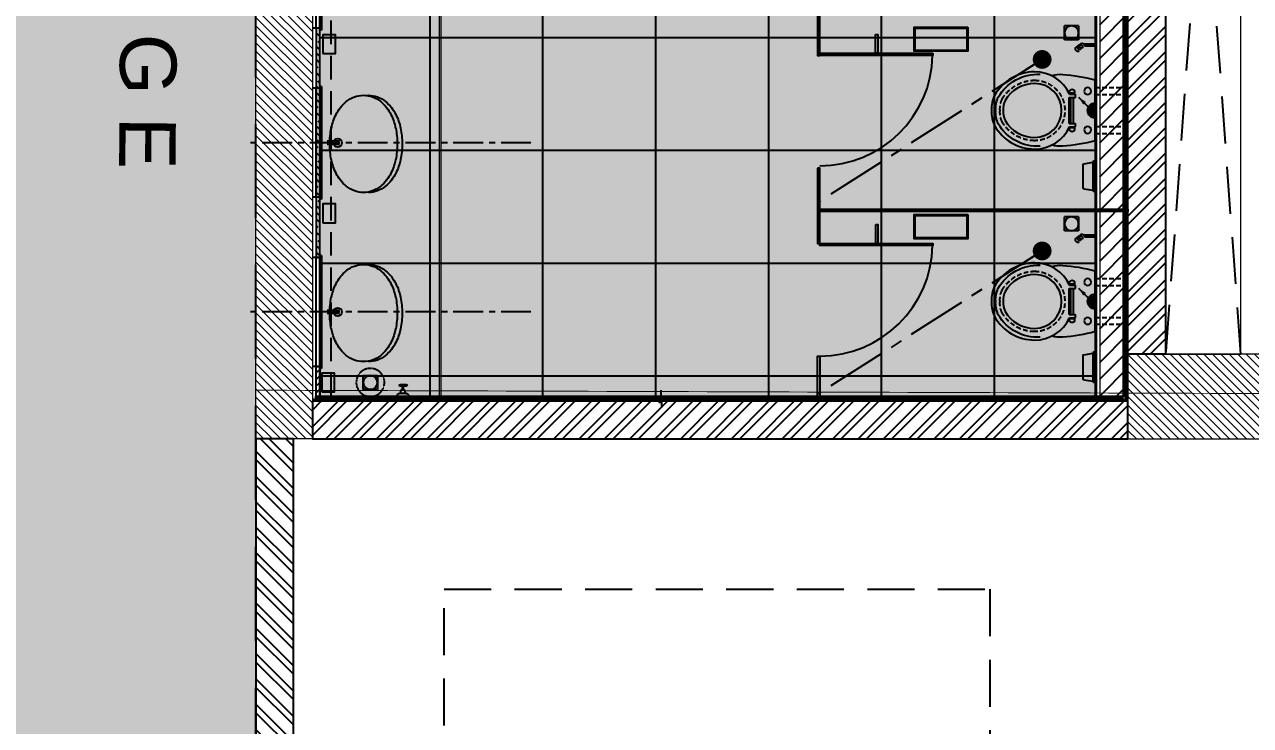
# Model space of a CAD drawing. Header units: millimetres. Extents: x 2335845 to 2509607, y 289014 to 361737.
# Drawn here: x 2403814 to 2410331, y 308802 to 312531 of the extents above; entities that cross this region are included whole.
import ezdxf

# ---------------------------------------------------------------- set-up
doc = ezdxf.new("R2010")
doc.units = ezdxf.units.MM
for name, pattern in [('CENTER', [50.8, 31.75, -6.35, 6.35, -6.35]), ('DASHED', [0.75, 0.5, -0.25]), ('HIDDEN', [0.375, 0.25, -0.125])]:
    doc.linetypes.add(name, pattern=pattern)
for name, color, linetype in [('A-PLAN-CL', 8, 'CENTER'), ('A-PLAN-GRANITE', 5, 'Continuous'), ('A-PLAN-HATCH2', 8, 'Continuous'), ('A-PLAN-HIDDEN', 1, 'HIDDEN'), ('A-PLAN-PLASTER', 67, 'Continuous'), ('A-PLAN-SANITARY FIXTURES', 35, 'Continuous'), ('A-PLAN-SLOPE', 250, 'Continuous'), ('A-PLAN-TILE', 32, 'Continuous'), ('A-PLAN-WALL', 6, 'Continuous'), ('A-PLAN-WALL HATCH', 8, 'Continuous'), ('FLOOR MARK', 7, 'Continuous'), ('PASSAGE LINEOUT', 7, 'Continuous'), ('TOA-FC-MODULAR', 7, 'Continuous')]:
    doc.layers.add(name, color=color, linetype=linetype)
for name, color, linetype, lineweight in [('A-PLAN-COLUMN', 3, 'Continuous', 0), ('A-PLAN-RCC-HATCH', 8, 'Continuous', 13), ('A-PLAN-THIN', 251, 'Continuous', 15), ('TOA-FL-CPT-1', 8, 'Continuous', 5), ('TOA-FL-TILE-4', 8, 'Continuous', 5)]:
    doc.layers.add(name, color=color, linetype=linetype, lineweight=lineweight)
doc.styles.add('ARIAL', font='arial.ttf')
doc.styles.get("Standard").update_dxf_attribs({"font": 'arial.ttf'})
doc.dimstyles.new('DIM40', dxfattribs={"dimtxt": 80, "dimasz": 20, "dimexe": 30, "dimexo": 25, "dimgap": 20, "dimtad": 1, "dimdec": 0, "dimzin": 0, "dimdsep": 46, "dimtxsty": 'Standard', "dimblk1": 'DOT', "dimblk2": 'DOT', "dimsah": 1, "dimcen": 0.09, "dimclrd": 1, "dimclre": 1, "dimclrt": 2, "dimadec": 0, "dimazin": 0, "dimtfac": 1, "dimtdec": 0, "dimtofl": 0, "dimtmove": 0, "dimatfit": 0, "dimldrblk": 'DOT', "dimfxl": 1, "dimtolj": 1, "dimtzin": 0, "dimarcsym": 0})

# ---------------------------------------------------------------- blocks, each defined once
blk = doc.blocks.new('AHU-3')
at = {"layer": 'A-PLAN-WALL HATCH'}
h = blk.add_hatch(dxfattribs=at)
h.set_pattern_fill('ANSI32', color=256, scale=10, angle=-90, style=0)
h.set_pattern_definition([(315, (-36049.69, -291334.46), (67.35192, 67.35192), []), (315, (-36049.69, -291379.36), (67.35192, 67.35192), [])])
h.paths.add_polyline_path([(-2549.7, 1790.5), (-2549.7, -2834.5), (-2349.7, -2834.5), (-2349.7, 1790.5)])
at = {"layer": 'A-PLAN-HIDDEN', "ltscale": 1000}
blk.add_lwpolyline([(1350.3, 990.5), (1350.3, -1609.5), (-1549.7, -1609.5), (-1549.7, 990.5)], close=True, dxfattribs=at)
at = {"layer": 'A-PLAN-WALL'}
blk.add_lwpolyline([(-2549.7, 1790.5), (-2549.7, -2834.5), (-2349.7, -2834.5), (-2349.7, 1790.5), (-2549.7, 1790.5)], dxfattribs=at)
blk = doc.blocks.new('A$C01672F36')
at = {"layer": 'A-PLAN-SANITARY FIXTURES'}
for p, q in [((332.3, 260.9), (398.3, 260.9)), ((332.3, 244.4), (398.3, 244.4))]:
    blk.add_line(p, q, dxfattribs=at)
at = {"layer": 'A-PLAN-SANITARY FIXTURES', "extrusion": (0, 0, -1)}
for centre, major_axis, start_param, end_param in [((225.3, 319.2), (151.5, 151.5), 4.387986, 4.802685), ((251.1, 319.2), (-151.5, 151.5), 5.958782, 6.373481), ((179.5, 374.1), (100.9, 100.9), 4.802685, 5.497787), ((205.4, 374.1), (100.9, 100.9), 4.802685, 5.497787), ((205.4, 374.1), (-100.9, 100.9), 0.785398, 1.4805), ((159.6, 319.2), (151.5, 151.5), 6.192889, 6.607589), ((299, 282.6), (209.7, 209.7), 4.129895, 4.387986), ((324.9, 282.6), (209.7, 209.7), 4.129895, 4.387986), ((85.8, 282.6), (-209.7, 209.7), 1.8952, 2.153291), ((416.4, 258.4), (294.5, 294.5), 3.926991, 4.129895), ((442.3, 258.4), (-294.5, 294.5), 5.497787, 5.700691), ((-31.6, 258.4), (294.5, 294.5), 0.582494, 0.785398), ((416.4, 258.4), (-294.5, 294.5), 5.294883, 5.497787), ((442.3, 258.4), (294.5, 294.5), 3.724087, 3.926991), ((-31.6, 258.4), (294.5, 294.5), 0.785398, 0.988302), ((299, 234.3), (209.7, 209.7), 3.465996, 3.724087), ((324.9, 234.3), (-209.7, 209.7), 5.036792, 5.294883), ((85.8, 234.3), (209.7, 209.7), 0.988302, 1.246393), ((225.3, 197.6), (151.5, 151.5), 3.051297, 3.465996), ((251.1, 197.6), (151.5, 151.5), 3.051297, 3.465996), ((159.6, 197.6), (-151.5, 151.5), 2.817189, 3.231889), ((179.5, 142.7), (100.9, 100.9), 2.356194, 3.051297), ((205.4, 142.7), (100.9, 100.9), 2.356194, 3.051297), ((179.5, 142.7), (-100.9, 100.9), 3.836216, 3.926991), ((205.4, 142.7), (-100.9, 100.9), 3.231889, 3.926991)]:
    blk.add_ellipse(centre, major_axis=major_axis, ratio=1, start_param=start_param, end_param=end_param, dxfattribs=at)
at = {"layer": 'A-PLAN-SANITARY FIXTURES'}
blk.add_ellipse((342.6, 252.7), major_axis=(-16, 16), ratio=1, dxfattribs=at)
blk = doc.blocks.new('MIR')
at = {"layer": 'A-PLAN-SANITARY FIXTURES'}
for p, q in [((-8, 590), (-48, 590)), ((-28, 10), (-28, 590)), ((-8, 10), (-48, 10))]:
    blk.add_line(p, q, dxfattribs=at)
at = {"layer": 'A-PLAN-SANITARY FIXTURES', "color": 86, "ltscale": 3}
for p, q in [((0, 600), (-8, 600)), ((-8, 600), (-8, 0)), ((0, 600), (0, 0)), ((0, 0), (-8, 0))]:
    blk.add_line(p, q, dxfattribs=at)
blk = doc.blocks.new('FT')
at = {"layer": 'A-PLAN-SANITARY FIXTURES'}
for p, q in [((37.5, 37.5), (-37.5, 37.5)), ((-37.5, 37.5), (-37.5, -37.5)), ((37.5, -37.5), (37.5, 37.5)), ((-37.5, -37.5), (37.5, -37.5))]:
    blk.add_line(p, q, dxfattribs=at)
at = {"layer": 'A-PLAN-SANITARY FIXTURES', "color": 1, "linetype": 'HIDDEN'}
blk.add_circle((0, 0), 75, dxfattribs=at)
at = {"layer": 'A-PLAN-SANITARY FIXTURES'}
blk.add_circle((0, 0), 37.5, dxfattribs=at)
blk = doc.blocks.new('A$C086B7908')
at = {"layer": 'A-PLAN-SANITARY FIXTURES'}
for p, q in [((0, 30), (4.8, 30)), ((0, -30), (0, 30)), ((16.8, 18), (16.8, -18)), ((16.8, 12), (26.4, 12)), ((38.1, 2.4), (55.7, 2.4)), ((38.4, 0), (38.4, 0)), ((55.7, 18.5), (55.7, -14.9)), ((62.9, 18.5), (62.9, -14.9)), ((4.8, -30), (0, -30)), ((26.4, -12), (16.8, -12)), ((38.1, -2.4), (55.7, -2.4))]:
    blk.add_line(p, q, dxfattribs=at)
for centre, radius, start, end in [((4.8, 18), 12, 0, 90), ((26.4, 0), 12, 0, 90), ((26.4, 0), 12, 270, 0), ((59.3, 18.5), 3.6, 0, 180), ((4.8, -18), 12, 270, 0), ((59.3, -14.9), 3.6, 180, 0)]:
    blk.add_arc(centre, radius, start, end, dxfattribs=at)
blk = doc.blocks.new('WC')
at = {"layer": 'A-PLAN-SANITARY FIXTURES', "color": 35}
for p, q in [((-64, 411.3), (-64, 288.3)), ((-59, 416.3), (-10, 424.7)), ((-10, 424.7), (-10, 274.8)), ((0, 433.3), (0, 266.3)), ((-59, 283.3), (-10, 274.8)), ((-162.6, -375), (-162.6, -450)), ((-87.6, -375), (-162.6, -375)), ((-87.6, -450), (-87.6, -375)), ((-56.5, -355), (-56.4, -344.5)), ((-56.5, -355), (0, -355)), ((-56.4, -344.5), (0, -344.5)), ((-87.6, -450), (-162.6, -450))]:
    blk.add_line(p, q, dxfattribs=at)
at = {"layer": 'A-PLAN-SANITARY FIXTURES'}
for p, q in [((0, 160.7), (0, -160.7)), ((-137.8, 68.9), (-103.3, 68.9)), ((-137.8, 68.9), (-137.8, -68.9)), ((-135.4, 87.3), (-103.3, 87.3)), ((-110.5, 92.1), (-134.3, 92.1)), ((-129.5, 68.9), (-129.5, -68.9)), ((-114.4, 68.9), (-114.4, -68.9)), ((-103.3, 87.3), (-103.3, 68.9)), ((-87.6, -70.4), (-20, -2.9)), ((-137.8, -68.9), (-103.3, -68.9)), ((-135.4, -87.3), (-103.3, -87.3)), ((-110.5, -92.1), (-134.3, -92.1)), ((-103.3, -68.9), (-103.3, -87.3))]:
    blk.add_line(p, q, dxfattribs=at)
at = {"layer": 'A-PLAN-SANITARY FIXTURES', "linetype": 'HIDDEN', "ltscale": 100}
for p, q in [((0, 121.7), (160.7, 121.7)), ((0, 85), (160.7, 85)), ((160.7, 121.7), (160.7, 85)), ((0, -85), (160.7, -85)), ((0, -121.7), (160.7, -121.7)), ((160.7, -85), (160.7, -121.7))]:
    blk.add_line(p, q, dxfattribs=at)
at = {"layer": 'A-PLAN-SANITARY FIXTURES'}
for points in [[(-550, 0, -0.12736), (-533.6, 81.5, -0.267926), (-321.6, 205.5, -0.291082), (-135.4, 87.3, -0.267926)], [(-292.7, 190, 0.282395), (-514.3, 71.3, 0.128205), (-528.2, 0, 0.128205), (-514.3, -71.3, 0.282395), (-292.7, -192.4)], [(0, 160.7, 0.051675), (-171.6, 190, 0.105989), (-229.1, 183.6, 0.06337)], [(-135.4, -87.3, -0.291082), (-321.6, -205.5, -0.267926), (-533.6, -81.5, -0.12736), (-550, 0, -0.12736)], [(0, -160.7, -0.051675), (-171.6, -190, -0.105989), (-229.1, -183.6, -0.06337)]]:
    blk.add_lwpolyline(points, format="xyb", dxfattribs=at)
at = {"layer": 'A-PLAN-SANITARY FIXTURES', "linetype": 'HIDDEN', "ltscale": 100}
blk.add_lwpolyline([(-505.2, 0, -0.129476), (-493.9, 60.6, -0.265771), (-321.5, 160.7, -1), (-321.5, -160.7, -0.265771), (-493.9, -60.6, -0.129476)], format="xyb", close=True, dxfattribs=at)
at = {"layer": 'A-PLAN-SANITARY FIXTURES'}
blk.add_lwpolyline([(-487.9, 0, -0.130858), (-478.6, 52.6, -0.264614), (-321.4, 143.5, -0.999609), (-321.4, -143.5, -0.264614), (-478.6, -52.6, -0.130858)], format="xyb", close=True, dxfattribs=at)
at = {"layer": 'A-PLAN-SANITARY FIXTURES', "const_width": 40}
blk.add_lwpolyline([(0, 20, 1), (0, -20, 1)], format="xyb", dxfattribs=at)
at = {"layer": 'A-PLAN-SANITARY FIXTURES'}
for centre in [(-39.3, 103.3), (-39.3, -103.3)]:
    blk.add_circle(centre, 18.4, dxfattribs=at)
at = {"layer": 'A-PLAN-SANITARY FIXTURES', "color": 35}
blk.add_circle((-125.1, -412.5), 37.5, dxfattribs=at)
for centre, radius, start, end in [((-59, 411.3), 5, 90, 180), ((0, 423.3), 10, 90.01201, 171.46923), ((-59, 288.3), 5, 180, 270), ((0, 276.3), 10, 188.53077, 269.98799), ((-90.9, -327.2), 13.4, 59.03852, 15.49678), ((-80.1, -336.9), 13.4, 80.60332, 25.70351), ((-69.4, -344.4), 13.4, 84.22203, 337.48366)]:
    blk.add_arc(centre, radius, start, end, dxfattribs=at)
at = {"layer": 'A-PLAN-SANITARY FIXTURES'}
for centre, radius, start, end in [((-122.4, 99), 13.8, 329.83099, 210.16901), ((0, 0), 40, 90.03581, 269.96419), ((-122.4, -99), 13.8, 149.83099, 30.16901)]:
    blk.add_arc(centre, radius, start, end, dxfattribs=at)
blk.add_solid([(-62.5, -31.2), (-48.4, -45.3), (-87.6, -70.4)], dxfattribs=at)
blk = doc.blocks.new('PH')
at = {"layer": 'A-PLAN-SANITARY FIXTURES'}
for points in [[(142.5, 135.5), (142.5, 7.5), (-142.5, 7.5), (-142.5, 135.5)], [(137.5, 130.5), (137.5, 12.5), (-137.5, 12.5), (-137.5, 130.5)]]:
    blk.add_lwpolyline(points, close=True, dxfattribs=at)
blk = doc.blocks.new('3')
at = {"layer": 'A-PLAN-SANITARY FIXTURES'}
blk.add_lwpolyline([(6494549.2, -2162401.7), (6494537.2, -2162401.7), (6494537.2, -2161801.7), (6494549.2, -2161801.7)], close=True, dxfattribs=at)
blk.add_arc((6494550.6, -2161800.4), 601.4, 180.11961, 268.72294, dxfattribs=at)
blk = doc.blocks.new('_DOT')
at = {"color": 0, "linetype": 'ByBlock'}
blk.add_line((-0.5, 0), (-1, 0), dxfattribs=at)
at = {"color": 0, "linetype": 'ByBlock', "const_width": 0.5}
blk.add_lwpolyline([(-0.25, 0, 1), (0.25, 0, 1)], format="xyb", close=True, dxfattribs=at)
blk = doc.blocks.new('Rest room-2.0')
at = {"layer": 'A-PLAN-GRANITE'}
h = blk.add_hatch(dxfattribs=at)
h.set_pattern_fill('ANSI33', color=256, scale=200, angle=270, style=0)
h.set_pattern_definition([(315, (10968.856, -37610.6), (35.35534, 35.35534), []), (315, (10968.856, -37645.96), (35.35534, 35.35534), [25, -12.5])])
h.paths.add_polyline_path([(-1966.3, -4920.3), (-1946.3, -4920.3), (-1946.3, -3700.3), (-1966.3, -3700.3)])
h = blk.add_hatch(dxfattribs=at)
h.set_pattern_fill('ANSI33', color=256, scale=200, angle=270, style=0)
h.set_pattern_definition([(225, (-14881.493, -37498.6), (-35.35534, 35.35534), []), (225, (-14881.493, -37533.96), (-35.35534, 35.35534), [25, -12.5])])
h.paths.add_polyline_path([(-1946.3, -5660.3), (-1966.3, -5660.3), (-1966.3, -5500.3), (-1946.3, -5500.3)])
at = {"layer": 'A-PLAN-HATCH2'}
h = blk.add_hatch(dxfattribs=at)
h.set_pattern_fill('ANSI31', color=256, scale=20, angle=-90, style=0)
h.set_pattern_definition([(225, (302018.68, 198814.69), (-44.901281, 44.901281), [])])
h.paths.add_polyline_path([(2348.7, -5685.3), (2348.7, 1364.7), (2198.7, 1364.7), (2198.7, -5685.3)])
at = {"layer": 'A-PLAN-RCC-HATCH'}
h = blk.add_hatch(dxfattribs=at)
h.set_pattern_fill('ANSI31', color=256, scale=10, angle=90, style=0)
h.set_pattern_definition([(135, (-236086.32, -347397.406), (-22.4506403, -22.4506403), [])])
h.paths.add_polyline_path([(-1986.3, -5885.3), (-1986.3, -5885.3), (-1986.3, -5885.3), (-2286.3, -5885.3), (-2286.3, 4064.7), (-1986.3, 4064.7)])
h = blk.add_hatch(dxfattribs=at)
h.set_pattern_fill('ANSI31', color=256, scale=10, angle=90, style=0)
h.set_pattern_definition([(135, (-235321.95, -223098.268), (-22.4506403, -22.4506403), [])])
h.paths.add_polyline_path([(2348.7, -5885.3), (3948.7, -5885.3), (3948.7, -5435.3), (2348.7, -5435.3)])
at = {"layer": 'A-PLAN-WALL HATCH'}
h = blk.add_hatch(dxfattribs=at)
h.set_pattern_fill('ANSI32', color=256, scale=10, angle=-90, style=0)
h.set_pattern_definition([(225, (302018.68, 198814.69), (-67.35192, 67.35192), []), (225, (302018.68, 198769.79), (-67.35192, 67.35192), [])])
h.paths.add_polyline_path([(2348.7, -5435.3), (2348.7, 64.7), (2548.7, 64.7), (2548.7, -5435.3)])
h = blk.add_hatch(dxfattribs=at)
h.set_pattern_fill('ANSI32', color=256, scale=10, angle=-90, style=0)
h.set_pattern_definition([(225, (242083.68, -355907.41), (-67.35192, 67.35192), []), (225, (242083.68, -355952.31), (-67.35192, 67.35192), [])])
h.paths.add_polyline_path([(2348.7, -5685.3), (-1986.3, -5685.3), (-1986.3, -5885.3), (2348.7, -5885.3)])
blk.add_lwpolyline([(-134.6, -5625.7), (-134.6, -5671.9), (-118.2, -5671.9), (-143.2, -5690), (-130.1, -5690), (-130.1, -5718.7)])
at = {"layer": 'A-PLAN-CL', "linetype": 'CENTER', "ltscale": 5}
for p, q in [((-824.6, -4310.3), (-2315.8, -4310.3)), ((-824.6, -5210.3), (-2315.8, -5210.3))]:
    blk.add_line(p, q, dxfattribs=at)
at = {"layer": 'A-PLAN-COLUMN'}
blk.add_lwpolyline([(-1986.3, -5885.3), (-1986.3, -5885.3), (-1986.3, -5885.3), (-2286.3, -5885.3), (-2286.3, 4064.7), (-1986.3, 4064.7), (-1986.3, -5885.3)], dxfattribs=at)
blk.add_lwpolyline([(2348.7, -5885.3), (3948.7, -5885.3), (3948.7, -5435.3), (2348.7, -5435.3)], close=True, dxfattribs=at)
at = {"layer": 'A-PLAN-GRANITE', "lineweight": -3, "ltscale": 3}
for points in [[(-1966.3, -4920.3), (-1946.3, -4920.3), (-1946.3, -3700.3), (-1966.3, -3700.3)], [(-1946.3, -5660.3), (-1966.3, -5660.3), (-1966.3, -5500.3), (-1946.3, -5500.3)]]:
    blk.add_lwpolyline(points, close=True, dxfattribs=at)
at = {"layer": 'A-PLAN-HIDDEN', "ltscale": 1000}
for p, q in [((2948.7, -5435.3), (2548.7, 64.7)), ((2948.7, 64.7), (2548.7, -5435.3))]:
    blk.add_line(p, q, dxfattribs=at)
at = {"layer": 'A-PLAN-HIDDEN', "ltscale": 500}
blk.add_lwpolyline([(-1886.3, -5660.3), (-1886.3, -1135.3)], dxfattribs=at)
at = {"layer": 'A-PLAN-PLASTER'}
for p, q in [((2338.7, -5675.3), (2338.7, 378.7)), ((-134.6, -5675.3), (-1986.3, -5675.3))]:
    blk.add_line(p, q, dxfattribs=at)
at = {"layer": 'A-PLAN-PLASTER', "elevation": 0}
for points in [[(-956.3, 2284.7), (38.7, 2284.7), (38.7, 1354.7), (2338.7, 1354.7), (2338.7, -5675.3), (-134.6, -5675.3)], [(2188.7, -5675.3), (2338.7, -5675.3)]]:
    blk.add_lwpolyline(points, dxfattribs=at)
at = {"layer": 'A-PLAN-SANITARY FIXTURES', "elevation": 0}
for points in [[(698.8, -3445.2), (698.8, -3845.2), (710.8, -3845.2), (710.8, -3445.2), (698.8, -3445.2)], [(698.7, -4445.2), (698.7, -4845.2), (710.7, -4845.2), (710.7, -4445.2), (698.7, -4445.2)]]:
    blk.add_lwpolyline(points, dxfattribs=at)
at = {"layer": 'A-PLAN-SANITARY FIXTURES', "color": 35}
for points in [[(-1931.3, -3835.3), (-1864.3, -3835.3), (-1864.3, -3735.3), (-1931.3, -3735.3)], [(-1931.3, -4735.3), (-1864.3, -4735.3), (-1864.3, -4635.3), (-1931.3, -4635.3)], [(-1936.3, -5635.3), (-1869.3, -5635.3), (-1869.3, -5535.3), (-1936.3, -5535.3)]]:
    blk.add_lwpolyline(points, close=True, dxfattribs=at)
at = {"layer": 'A-PLAN-SANITARY FIXTURES', "elevation": 0}
for points in [[(1007.3, -3733.2), (1019.3, -3733.2), (1019.3, -3833.2), (1007.3, -3833.2)], [(1007.5, -4745.2), (1019.5, -4745.2), (1019.5, -4845.2), (1007.5, -4845.2)], [(710.7, -5445.1), (710.7, -5685.3), (698.7, -5685.3), (698.7, -5445.1)]]:
    blk.add_lwpolyline(points, close=True, dxfattribs=at)
at = {"layer": 'A-PLAN-SANITARY FIXTURES', "color": 35, "elevation": 0}
blk.add_lwpolyline([(710.7, -4675.3), (710.7, -4663.3), (2348.7, -4663.3), (2348.7, -4675.3)], close=True, dxfattribs=at)
at = {"layer": 'A-PLAN-THIN'}
for p, q in [((2198.7, 1364.7), (2198.7, -5685.3)), ((-1311.3, -5660.3), (-1311.3, -1160.3)), ((-1301.3, -5660.3), (-1301.3, -1160.3))]:
    blk.add_line(p, q, dxfattribs=at)
at = {"layer": 'A-PLAN-THIN', "elevation": 0}
blk.add_lwpolyline([(2348.7, -5685.3), (2348.7, 1364.7), (2198.7, 1364.7), (2198.7, -5685.3)], close=True, dxfattribs=at)
at = {"layer": 'A-PLAN-THIN'}
blk.add_lwpolyline([(2548.7, -5435.3), (2948.7, -5435.3), (2948.7, 64.7), (2648.7, 64.7)], dxfattribs=at)
at = {"layer": 'A-PLAN-TILE', "elevation": 0}
for points in [[(2181.7, 1364.7), (2173.7, 1364.7), (2173.7, -5668.3), (2181.7, -5668.3), (2181.7, 1364.7)], [(2331.7, 1339.7), (2323.7, 1339.7), (2323.7, -5660.3), (2331.7, -5660.3), (2331.7, 1339.7)], [(2331.7, 362.7), (2323.7, 362.7), (2323.7, -5660.3), (2331.7, -5660.3), (2331.7, 362.7)], [(-134.6, -5660.3), (2168.2, -5660.3), (2168.2, -5668.3), (-134.6, -5668.3), (-134.6, -5660.3)], [(2168.2, -5668.1), (2168.2, -5660.3)]]:
    blk.add_lwpolyline(points, dxfattribs=at)
at = {"layer": 'A-PLAN-TILE'}
blk.add_lwpolyline([(-1969.3, -5668.3), (-134.6, -5668.3), (-134.6, -5660.3), (-1969.3, -5660.3), (-1969.3, -5668.3)], dxfattribs=at)
at = {"layer": 'A-PLAN-TILE', "color": 8, "elevation": 0}
for points in [[(2165.7, -5660.3, 0.079624), (2168.2, -5659.9), (2168.2, -5668.8), (2133.7, -5668.8), (2133.7, -5670.3), (2169.7, -5670.3), (2169.7, -5659.2, 0.267949), (2173.7, -5652.3), (2172.7, -5652.3, -0.414214), (2165.7, -5659.3)], [(2165.7, -5660.3, 0.079624), (2168.2, -5659.9), (2168.2, -5668.8), (2133.7, -5668.8), (2133.7, -5670.3), (2169.7, -5670.3), (2169.7, -5659.2, 0.267949), (2173.7, -5652.3), (2172.7, -5652.3, -0.414214), (2165.7, -5659.3)], [(2315.7, -5660.3, 0.079624), (2318.2, -5659.9), (2318.2, -5668.8), (2283.7, -5668.8), (2283.7, -5670.3), (2319.7, -5670.3), (2319.7, -5659.2, 0.267949), (2323.7, -5652.3), (2322.7, -5652.3, -0.414214), (2315.7, -5659.3)], [(2315.7, -5660.3, 0.079624), (2318.2, -5659.9), (2318.2, -5668.8), (2283.7, -5668.8), (2283.7, -5670.3), (2319.7, -5670.3), (2319.7, -5659.2, 0.267949), (2323.7, -5652.3), (2322.7, -5652.3, -0.414214), (2315.7, -5659.3)]]:
    blk.add_lwpolyline(points, format="xyb", close=True, dxfattribs=at)
at = {"layer": 'A-PLAN-TILE', "elevation": 0}
for points in [[(2169.7, -5668.3), (2169.7, -5660.3), (2318.2, -5660.3), (2318.2, -5668.3)], [(2318.2, -5668.3), (2318.2, -5660.3), (2169.7, -5660.3), (2169.7, -5668.3)]]:
    blk.add_lwpolyline(points, close=True, dxfattribs=at)
at = {"layer": 'A-PLAN-WALL', "elevation": 0}
blk.add_lwpolyline([(2348.7, -5435.3), (2348.7, 64.7), (2548.7, 64.7), (2548.7, -5435.3), (2348.7, -5435.3)], dxfattribs=at)
at = {"layer": 'A-PLAN-WALL'}
blk.add_lwpolyline([(2348.7, -5685.3), (-1986.3, -5685.3), (-1986.3, -5885.3), (2348.7, -5885.3), (2348.7, -5685.3)], dxfattribs=at)
at = {"layer": 'A-PLAN-SANITARY FIXTURES', "color": 35}
for p in [(-1938.3, -3710.3), (-1938.3, -4610.3), (-1938.3, -5510.3)]:
    blk.add_blockref('MIR', p, dxfattribs=at)
at = {"layer": 'A-PLAN-SANITARY FIXTURES', "color": 35, "extrusion": (0, 0, -1), "xscale": -1, "zscale": -1}
for p in [(-1355, -3830.9), (-1354.8, -4827.9)]:
    blk.add_blockref('PH', p, dxfattribs=at)
at = {"layer": 'A-PLAN-SANITARY FIXTURES', "color": 35, "xscale": -1, "rotation": 180}
for p in [(2173.8, -4138.3, 0), (2173.7, -5154.3, 0)]:
    blk.add_blockref('WC', p, dxfattribs=at)
at = {"layer": 'A-PLAN-SANITARY FIXTURES', "extrusion": (0, 0, -1), "xscale": -1, "zscale": -1, "rotation": 269.9882290226564}
for p in [(2159756.9, -6498826.4), (2159756.9, -6499838.4)]:
    blk.add_blockref('3', p, dxfattribs=at)
at = {"layer": 'A-PLAN-SANITARY FIXTURES', "color": 35, "rotation": 180.0000731577293}
for p in [(-1509.5, -4057.6), (-1509.5, -4957.6)]:
    blk.add_blockref('A$C01672F36', p, dxfattribs=at)
at = {"layer": 'A-PLAN-SANITARY FIXTURES', "color": 35, "extrusion": (0, 0, -1), "zscale": -1, "rotation": 90}
for name, p in [('FT', (1678.4, -5585.3)), ('A$C086B7908', (1505.4, -5660.3))]:
    blk.add_blockref(name, p, dxfattribs=at)
at = {"layer": 'A-PLAN-SLOPE', "linetype": 'CENTER', "ltscale": 10}
for points in [[(1892.4, -3866.8), (701.7, -4627)], [(1892.3, -4885.7), (701.7, -5646.1)]]:
    blk.add_leader(points, dimstyle='DIM40', override={"dimasz": 100, "dimclrd": 256}, dxfattribs=at)
blk = doc.blocks.new('CHOREE')
for name, p in [('Rest room-2.0', (8768.6, -2039.9)), ('AHU-3', (9031.9, -9715.7))]:
    blk.add_blockref(name, p)
blk = doc.blocks.new('BIG CHOORE')
blk.add_blockref('CHOREE', (-2408, -1909))

msp = doc.modelspace()

# ---------------------------------------------------------------- hatches: boundary and pattern name
at = {"layer": 'TOA-FC-MODULAR'}
h = msp.add_hatch(dxfattribs=at)
h.set_pattern_fill('BRASS', color=253, scale=65, angle=45)
h.set_pattern_definition([(45, (2408113.76, 309771.23), (-291.8583, 291.8583), []), (45, (2407967.83, 309917.15), (-291.8583, 291.8583), [206.375, -103.1875])])
edge = h.paths.add_edge_path()
edge.add_line((2411179.683, 321856.624), (2411179.683, 320761.624))
edge.add_line((2411179.683, 320761.624), (2412294.683, 320761.625))
edge.add_arc((2412294.683, 320751.625), 10, -0.0000407, 90.0000407, ccw=False)
edge.add_line((2412304.683, 320751.625), (2412304.683, 317716.624))
edge.add_line((2412304.683, 317716.624), (2412944.683, 317716.624))
edge.add_arc((2412944.683, 317706.624), 10, -0.2612104, 90, ccw=False)
edge.add_line((2412954.683, 317706.578), (2412946.683, 317449.645))
edge.add_line((2412946.683, 317449.645), (2412791.698, 317451.218))
edge.add_line((2412791.698, 317451.218), (2412791.692, 317566.176))
edge.add_line((2412791.692, 317566.176), (2411454.681, 317566.624))
edge.add_line((2411454.681, 317566.624), (2411454.681, 315714.243))
edge.add_line((2411454.681, 315714.243), (2412791.692, 315714.073))
edge.add_line((2412791.692, 315714.073), (2412791.692, 316848.625))
edge.add_line((2412791.692, 316848.625), (2412954.686, 316848.625))
edge.add_line((2412954.686, 316848.625), (2412954.686, 315550.176))
edge.add_line((2412954.686, 315550.176), (2411454.681, 315550.176))
edge.add_line((2411454.681, 315550.176), (2411446.681, 310551.624))
edge.add_line((2411446.681, 310551.624), (2414356.33, 310554.526))
edge.add_line((2414356.33, 310554.526), (2415181.896, 315907.35))
edge.add_line((2415181.896, 315907.35), (2414598.773, 315997.171))
edge.add_arc((2414600.296, 316007.055), 10, 170.8500989, 261.2432085, ccw=False)
edge.add_line((2414590.423, 316008.645), (2414610.214, 316137.13))
edge.add_arc((2414619.854, 316135.645), 9.753, 79.7927599, 171.2432085, ccw=False)
edge.add_line((2414621.582, 316145.244), (2415288.752, 316042.729))
edge.add_line((2415288.752, 316042.729), (2416181.221, 321836.624))
edge.add_line((2416181.221, 321836.624), (2413604.683, 321836.624))
edge.add_line((2413604.683, 321836.624), (2413604.683, 320721.624))
edge.add_arc((2413594.683, 320721.624), 10, 270, 360, ccw=False)
edge.add_line((2413594.683, 320711.624), (2413464.683, 320711.624))
edge.add_arc((2413464.683, 320721.624), 10, 179.9971874, 270, ccw=False)
edge.add_line((2413454.683, 320721.624), (2413454.683, 321851.624))
edge.add_line((2413454.683, 321851.624), (2411179.683, 321856.624))
edge = h.paths.add_edge_path()
edge.add_line((2405369.683, 318461.624), (2407354.683, 318461.624))
edge.add_line((2407354.683, 318461.624), (2407354.683, 317561.124))
edge.add_arc((2407364.436, 317561.124), 9.753, 180, 271.4504486)
edge.add_line((2407364.683, 317551.374), (2408004.718, 317551.157))
edge.add_line((2408004.718, 317551.157), (2408004.718, 317449.645))
edge.add_line((2408004.718, 317449.645), (2408167.668, 317449.645))
edge.add_line((2408167.668, 317449.645), (2408167.668, 317551.312))
edge.add_line((2408167.668, 317551.312), (2409504.685, 317551.624))
edge.add_line((2409504.685, 317551.624), (2409504.685, 315714.073))
edge.add_line((2409504.685, 315714.073), (2408167.668, 315714.073))
edge.add_line((2408167.668, 315714.073), (2408167.668, 316848.625))
edge.add_line((2408167.668, 316848.625), (2408004.68, 316848.625))
edge.add_line((2408004.68, 316848.625), (2408004.68, 315550.176))
edge.add_line((2408004.68, 315550.176), (2409504.685, 315550.176))
edge.add_line((2409504.685, 315550.176), (2409504.685, 310551.624))
edge.add_line((2409504.685, 310551.624), (2405384.683, 310551.624))
edge.add_line((2405384.683, 310551.624), (2405384.683, 315051.624))
edge.add_line((2405384.683, 315051.624), (2406059.683, 315051.624))
edge.add_arc((2406059.683, 315061.624), 10, 270, 360)
edge.add_line((2406069.683, 315061.624), (2406069.683, 315191.624))
edge.add_arc((2406059.683, 315191.624), 10, 360, 450)
edge.add_line((2406059.683, 315201.624), (2405369.683, 315201.624))
edge.add_line((2405369.683, 315201.624), (2405369.683, 316746.331))
edge.add_line((2405369.683, 316746.331), (2406059.683, 316746.331))
edge.add_arc((2406059.683, 316756.331), 10, 270, 360)
edge.add_line((2406069.683, 316756.331), (2406069.683, 316886.331))
edge.add_arc((2406059.93, 316886.331), 9.753, 0, 91.4504489)
edge.add_line((2406059.683, 316896.081), (2405369.683, 316896.081))
edge.add_line((2405369.683, 316896.081), (2405369.683, 318461.624))
edge = h.paths.add_edge_path()
edge.add_line((2367514.683, 312121.624), (2367514.683, 313056.624))
edge.add_line((2367514.683, 313056.624), (2368810.183, 313056.624))
edge.add_arc((2368810.183, 313066.377), 9.753, 270, 361.4504486)
edge.add_line((2368819.933, 313066.624), (2368819.683, 315306.626))
edge.add_line((2368819.683, 315306.626), (2375819.683, 315306.626))
edge.add_line((2375819.683, 315306.626), (2375819.683, 311121.624))
edge.add_line((2375819.683, 311121.624), (2372219.683, 311121.624))
edge.add_line((2372219.683, 311121.624), (2372219.433, 311796.624))
edge.add_arc((2372209.426, 311796.621), 10.007, 0.0212207, 88.5283304)
edge.add_line((2372209.683, 311806.624), (2372079.683, 311806.624))
edge.add_arc((2372079.683, 311796.624), 10, 90, 180)
edge.add_line((2372069.683, 311796.624), (2372069.683, 311106.624))
edge.add_line((2372069.683, 311106.624), (2369624.949, 311106.624))
edge.add_line((2369624.949, 311106.624), (2369624.977, 312136.624))
edge.add_arc((2369614.977, 312136.624), 10, 359.9984427, 450.0015574)
edge.add_line((2369614.977, 312146.624), (2369484.977, 312146.624))
edge.add_arc((2369484.977, 312136.624), 10, 90, 180.0000003)
edge.add_line((2369474.977, 312136.624), (2369474.977, 311106.624))
edge.add_line((2369474.977, 311106.624), (2367514.683, 311106.624))
edge.add_line((2367514.683, 311106.624), (2367514.683, 312121.624))
edge = h.paths.add_edge_path()
edge.add_line((2365944.683, 318121.627), (2365944.683, 318296.624))
edge.add_line((2365944.683, 318296.624), (2367694.683, 318296.624))
edge.add_arc((2367694.683, 318306.624), 10, 270, 360)
edge.add_line((2367704.683, 318306.624), (2367704.683, 318436.624))
edge.add_arc((2367694.683, 318436.624), 10, 360, 450.0000003)
edge.add_line((2367694.683, 318446.624), (2367059.683, 318446.624))
edge.add_line((2367059.683, 318446.624), (2367059.683, 321281.624))
edge.add_line((2367059.683, 321281.624), (2371919.683, 321281.624))
edge.add_line((2371919.683, 321281.624), (2371919.933, 320606.624))
edge.add_arc((2371929.94, 320606.628), 10.007, 180.0212207, 268.5283304)
edge.add_line((2371929.683, 320596.624), (2372059.683, 320596.624))
edge.add_arc((2372059.683, 320606.624), 10, 270, 360.0000003)
edge.add_line((2372069.683, 320606.624), (2372069.683, 321196.624))
edge.add_line((2372069.683, 321196.624), (2375819.683, 321196.624))
edge.add_line((2375819.683, 321196.624), (2375819.683, 317256.622))
edge.add_line((2375819.683, 317256.622), (2369795.683, 317256.622))
edge.add_line((2369795.683, 317256.622), (2369795.683, 318746.624))
edge.add_arc((2369785.683, 318746.624), 10, 0, 90)
edge.add_line((2369785.683, 318756.624), (2369554.683, 318756.624))
edge.add_arc((2369554.683, 318746.624), 10, 90, 180)
edge.add_line((2369544.683, 318746.624), (2369544.683, 317106.624))
edge.add_line((2369544.683, 317106.624), (2368819.683, 317106.624))
edge.add_line((2368819.683, 317106.624), (2368819.683, 317746.624))
edge.add_arc((2368809.683, 317746.624), 10, 0, 90)
edge.add_line((2368809.683, 317756.624), (2368679.683, 317756.624))
edge.add_arc((2368679.683, 317746.624), 10, 90, 180)
edge.add_line((2368669.683, 317746.624), (2368669.683, 317106.624))
edge.add_line((2368669.683, 317106.624), (2365919.683, 317106.624))
edge.add_line((2365919.683, 317106.624), (2365919.667, 318121.627))
edge.add_line((2365919.667, 318121.627), (2365944.683, 318121.627))
h = msp.add_hatch(dxfattribs=at)
h.set_pattern_fill('_USER', color=252, scale=600, angle=270, double=1, pattern_type=0)
h.set_pattern_definition([(270, (2405369.7, 318461.6), (600, -1e-13), []), (0, (2405369.7, 318461.6), (0, 600), [])])
edge = h.paths.add_edge_path()
edge.add_line((2405369.683, 318461.624), (2407354.683, 318461.624))
edge.add_line((2407354.683, 318461.624), (2407354.683, 317561.124))
edge.add_arc((2407364.436, 317561.124), 9.753, 180, 271.4504486)
edge.add_line((2407364.683, 317551.374), (2408004.718, 317551.157))
edge.add_line((2408004.718, 317551.157), (2408004.718, 317449.645))
edge.add_line((2408004.718, 317449.645), (2408167.668, 317449.645))
edge.add_line((2408167.668, 317449.645), (2408167.668, 317551.312))
edge.add_line((2408167.668, 317551.312), (2409504.685, 317551.624))
edge.add_line((2409504.685, 317551.624), (2409504.685, 315714.073))
edge.add_line((2409504.685, 315714.073), (2408167.668, 315714.073))
edge.add_line((2408167.668, 315714.073), (2408167.668, 316848.625))
edge.add_line((2408167.668, 316848.625), (2408004.68, 316848.625))
edge.add_line((2408004.68, 316848.625), (2408004.68, 315550.176))
edge.add_line((2408004.68, 315550.176), (2409504.685, 315550.176))
edge.add_line((2409504.685, 315550.176), (2409504.685, 310551.624))
edge.add_line((2409504.685, 310551.624), (2405384.683, 310551.624))
edge.add_line((2405384.683, 310551.624), (2405384.683, 315051.624))
edge.add_line((2405384.683, 315051.624), (2406059.683, 315051.624))
edge.add_arc((2406059.683, 315061.624), 10, 270, 360)
edge.add_line((2406069.683, 315061.624), (2406069.683, 315191.624))
edge.add_arc((2406059.683, 315191.624), 10, 360, 450)
edge.add_line((2406059.683, 315201.624), (2405369.683, 315201.624))
edge.add_line((2405369.683, 315201.624), (2405369.683, 316746.331))
edge.add_line((2405369.683, 316746.331), (2406059.683, 316746.331))
edge.add_arc((2406059.683, 316756.331), 10, 270, 360)
edge.add_line((2406069.683, 316756.331), (2406069.683, 316886.331))
edge.add_arc((2406059.93, 316886.331), 9.753, 0, 91.4504489)
edge.add_line((2406059.683, 316896.081), (2405369.683, 316896.081))
edge.add_line((2405369.683, 316896.081), (2405369.683, 318461.624))
at = {"layer": 'TOA-FL-CPT-1', "true_color": 0xc7c8ca}
h = msp.add_hatch(dxfattribs=at)
h.set_pattern_fill('AR-PARQ1', color=9, scale=3)
h.set_pattern_definition([(90, (54538.6, -6708.4), (-914.4, 914.4), [914.4, -914.4]), (90, (54691, -6708.4), (-914.4, 914.4), [914.4, -914.4]), (90, (54843.4, -6708.4), (-914.4, 914.4), [914.4, -914.4]), (90, (54995.8, -6708.4), (-914.4, 914.4), [914.4, -914.4]), (90, (55148.2, -6708.4), (-914.4, 914.4), [914.4, -914.4]), (90, (55300.6, -6708.4), (-914.4, 914.4), [914.4, -914.4]), (90, (55453, -6708.4), (-914.4, 914.4), [914.4, -914.4]), (0, (54538.6, -5794), (914.4, -914.4), [914.4, -914.4]), (0, (54538.6, -5641.6), (914.4, -914.4), [914.4, -914.4]), (0, (54538.6, -5489.2), (914.4, -914.4), [914.4, -914.4]), (0, (54538.6, -5336.8), (914.4, -914.4), [914.4, -914.4]), (0, (54538.6, -5184.4), (914.4, -914.4), [914.4, -914.4]), (0, (54538.6, -5032), (914.4, -914.4), [914.4, -914.4]), (0, (54538.6, -4879.6), (914.4, -914.4), [914.4, -914.4])])
h.paths.add_polyline_path([(2344950.518, 323601.624), (2348044.691, 323601.624), (2348044.691, 308801.624), (2344978.375, 308801.624), (2344983.023, 307001.553), (2351045.878, 307001.608), (2351044.683, 304701.624), (2350244.683, 304670.094), (2350244.683, 294701.624), (2352811.835, 294701.622), (2352811.821, 307001.631), (2405044.683, 307005.059), (2405044.683, 327701.624), (2410595.745, 327701.624), (2410609.803, 329501.624), (2408605.34, 329501.624), (2411484.683, 335301.624), (2408440.262, 335301.624), (2406365.488, 331122.307), (2403244.678, 328001.969), (2403244.795, 325600.805), (2384290.648, 325598.809), (2384290.648, 323607.372), (2375885.176, 323603.528), (2375861.465, 325602.978), (2360226.195, 325602.091), (2360226.052, 334601.937), (2375945.229, 334602.179), (2375945.229, 331031.373), (2376972.789, 331510.903), (2389391.537, 331510.903), (2389391.537, 331810.72), (2389491.628, 331810.72), (2389491.53, 331510.903), (2391791.53, 331510.903), (2391791.531, 333010.881), (2389491.53, 333010.881), (2389491.531, 332710.861), (2389391.537, 332710.861), (2389391.54, 333010.905), (2377622.511, 333011.008), (2377622.511, 336459.845), (2386144.742, 336459.853), (2386144.683, 337701.624), (2376094.699, 337701.624), (2376094.724, 335802.062), (2362938.321, 335802.061), (2362938.326, 340629.119), (2359023.456, 340413.419), (2359023.899, 325602.053), (2352244.614, 325602.052), (2352244.655, 339888.472), (2350244.683, 339753.79), (2350259.797, 327701.624), (2351044.683, 327701.624), (2351043.518, 325401.69), (2344945.863, 325401.675)])
h.paths.add_polyline_path([(2365719.683, 323601.624), (2395044.683, 323601.624), (2395044.683, 322741.298), (2398494.622, 322751.666), (2398494.622, 323601.624), (2403544.687, 323601.624), (2403544.687, 308801.634), (2365719.683, 308801.634)], flags=16)
h.paths.add_polyline_path([(2349719.689, 323601.683), (2365719.683, 323601.683), (2365719.683, 308801.624), (2349719.689, 308801.624)], flags=16)
at = {"layer": 'TOA-FL-TILE-4'}
h = msp.add_hatch(dxfattribs=at)
h.set_pattern_fill('_USER', color=253, scale=600, angle=90, pattern_type=0)
h.set_pattern_definition([(90, (2405369.7, 318461.6), (-600, 4e-14), [])])
edge = h.paths.add_edge_path()
edge.add_line((2405369.683, 318461.624), (2407354.683, 318461.624))
edge.add_line((2407354.683, 318461.624), (2407354.683, 317561.124))
edge.add_arc((2407364.436, 317561.124), 9.753, 180, 271.4504486)
edge.add_line((2407364.683, 317551.374), (2408004.718, 317551.157))
edge.add_line((2408004.718, 317551.157), (2408004.718, 317449.645))
edge.add_line((2408004.718, 317449.645), (2408167.668, 317449.645))
edge.add_line((2408167.668, 317449.645), (2408167.668, 317551.312))
edge.add_line((2408167.668, 317551.312), (2409504.685, 317551.624))
edge.add_line((2409504.685, 317551.624), (2409504.685, 315714.073))
edge.add_line((2409504.685, 315714.073), (2408167.668, 315714.073))
edge.add_line((2408167.668, 315714.073), (2408167.668, 316848.625))
edge.add_line((2408167.668, 316848.625), (2408004.68, 316848.625))
edge.add_line((2408004.68, 316848.625), (2408004.68, 315550.176))
edge.add_line((2408004.68, 315550.176), (2409504.685, 315550.176))
edge.add_line((2409504.685, 315550.176), (2409504.685, 310551.624))
edge.add_line((2409504.685, 310551.624), (2405384.683, 310551.624))
edge.add_line((2405384.683, 310551.624), (2405384.683, 315051.624))
edge.add_line((2405384.683, 315051.624), (2406059.683, 315051.624))
edge.add_arc((2406059.683, 315061.624), 10, 270, 360)
edge.add_line((2406069.683, 315061.624), (2406069.683, 315191.624))
edge.add_arc((2406059.683, 315191.624), 10, 360, 450)
edge.add_line((2406059.683, 315201.624), (2405369.683, 315201.624))
edge.add_line((2405369.683, 315201.624), (2405369.683, 316746.331))
edge.add_line((2405369.683, 316746.331), (2406059.683, 316746.331))
edge.add_arc((2406059.683, 316756.331), 10, 270, 360)
edge.add_line((2406069.683, 316756.331), (2406069.683, 316886.331))
edge.add_arc((2406059.93, 316886.331), 9.753, 0, 91.4504489)
edge.add_line((2406059.683, 316896.081), (2405369.683, 316896.081))
edge.add_line((2405369.683, 316896.081), (2405369.683, 318461.624))
h = msp.add_hatch(dxfattribs=at)
h.set_pattern_fill('_USER', color=253, scale=1200, pattern_type=0)
h.set_pattern_definition([(0, (2405369.7, 318461.6), (0, 1200), [])])
edge = h.paths.add_edge_path()
edge.add_line((2405369.683, 318461.624), (2407354.683, 318461.624))
edge.add_line((2407354.683, 318461.624), (2407354.683, 317561.124))
edge.add_arc((2407364.436, 317561.124), 9.753, 180, 271.4504486)
edge.add_line((2407364.683, 317551.374), (2408004.718, 317551.157))
edge.add_line((2408004.718, 317551.157), (2408004.718, 317449.645))
edge.add_line((2408004.718, 317449.645), (2408167.668, 317449.645))
edge.add_line((2408167.668, 317449.645), (2408167.668, 317551.312))
edge.add_line((2408167.668, 317551.312), (2409504.685, 317551.624))
edge.add_line((2409504.685, 317551.624), (2409504.685, 315714.073))
edge.add_line((2409504.685, 315714.073), (2408167.668, 315714.073))
edge.add_line((2408167.668, 315714.073), (2408167.668, 316848.625))
edge.add_line((2408167.668, 316848.625), (2408004.68, 316848.625))
edge.add_line((2408004.68, 316848.625), (2408004.68, 315550.176))
edge.add_line((2408004.68, 315550.176), (2409504.685, 315550.176))
edge.add_line((2409504.685, 315550.176), (2409504.685, 310551.624))
edge.add_line((2409504.685, 310551.624), (2405384.683, 310551.624))
edge.add_line((2405384.683, 310551.624), (2405384.683, 315051.624))
edge.add_line((2405384.683, 315051.624), (2406059.683, 315051.624))
edge.add_arc((2406059.683, 315061.624), 10, 270, 360)
edge.add_line((2406069.683, 315061.624), (2406069.683, 315191.624))
edge.add_arc((2406059.683, 315191.624), 10, 360, 450)
edge.add_line((2406059.683, 315201.624), (2405369.683, 315201.624))
edge.add_line((2405369.683, 315201.624), (2405369.683, 316746.331))
edge.add_line((2405369.683, 316746.331), (2406059.683, 316746.331))
edge.add_arc((2406059.683, 316756.331), 10, 270, 360)
edge.add_line((2406069.683, 316756.331), (2406069.683, 316886.331))
edge.add_arc((2406059.93, 316886.331), 9.753, 0, 91.4504489)
edge.add_line((2406059.683, 316896.081), (2405369.683, 316896.081))
edge.add_line((2405369.683, 316896.081), (2405369.683, 318461.624))

# ---------------------------------------------------------------- linework, layer by layer
at = {"const_width": 5}
msp.add_lwpolyline([(2350244.683, 291915.217, -0.04453992), (2406044.683, 290902.779), (2406044.683, 293901.624), (2411633.435, 293856.651), (2411910.641, 295656.206), (2412258.439, 295615.141), (2414382.872, 309376.624), (2411594.683, 309376.624), (2411594.683, 304701.624), (2410344.682, 304701.623), (2410344.682, 305551.624), (2408804.683, 305551.624), (2408804.683, 304703.926), (2405044.683, 304706.227), (2405044.683, 310585.472), (2414483.777, 310554.102), (2416184.301, 321856.624), (2405044.683, 321856.624), (2405044.683, 327701.624)], format="xyb", dxfattribs=at)
at = {"elevation": 0}
msp.add_lwpolyline([(2409504.685, 315550.176), (2409504.685, 310551.624), (2405384.683, 310551.624), (2405384.683, 315051.624)], dxfattribs=at)
at = {"layer": 'FLOOR MARK', "color": 8, "linetype": 'DASHED', "ltscale": 1000}
msp.add_lwpolyline([(2352811.821, 307001.631), (2405044.706, 307001.633), (2405044.683, 327701.624), (2410595.745, 327701.624), (2410595.747, 329501.622), (2408605.34, 329501.624), (2411484.683, 335301.624), (2408514.954, 335301.624), (2406410.127, 331099.972), (2403244.681, 327931.267), (2403244.795, 325600.805), (2383344.673, 325601.126)], dxfattribs=at)

# ---------------------------------------------------------------- block references
msp.add_blockref('BIG CHOORE', (2400970.421, 320160.812))

# ---------------------------------------------------------------- texts
at = {"layer": 'PASSAGE LINEOUT', "insert": (2404389.282, 320498.665), "char_height": 300, "width": 10186.28571, "attachment_point": 7, "rotation": 269.4961374, "style": 'ARIAL'}
msp.add_mtext('\\pxqc;1 5 0 0   M M   W I D E   P A S S A G E', dxfattribs=at)

doc.saveas('drawing.dxf')
